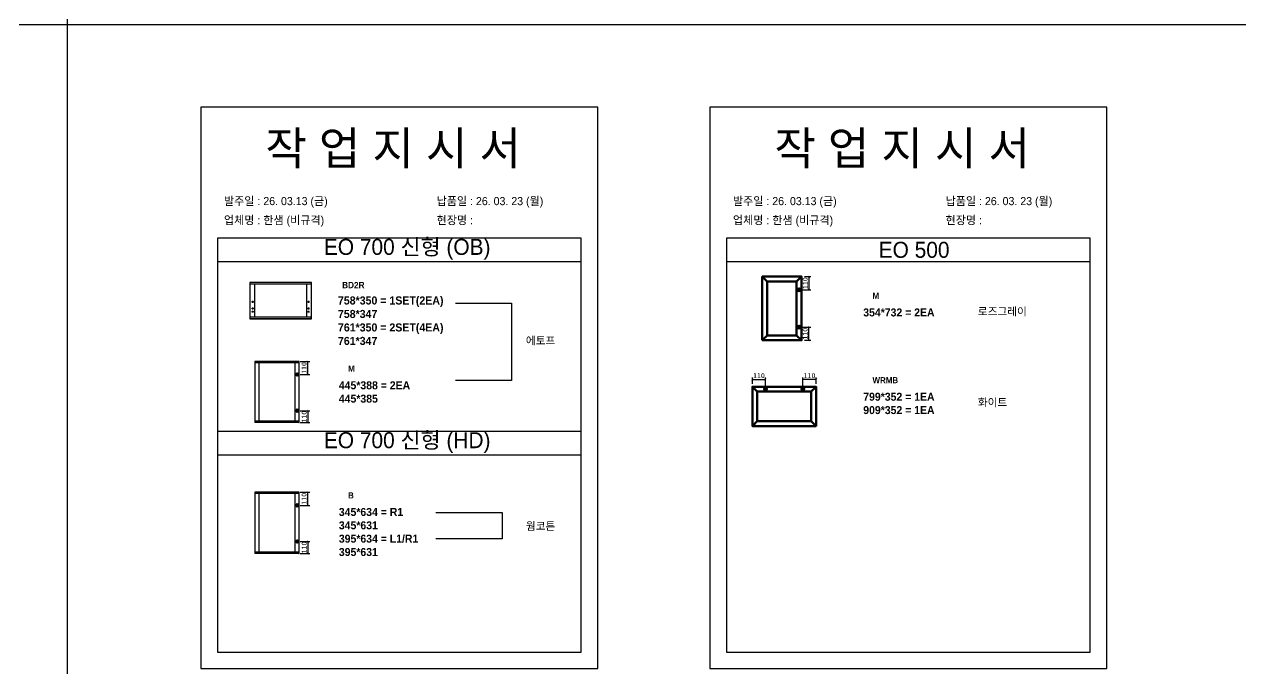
# Model space of a CAD drawing. Header units: millimetres. Extents: x -44117 to 256353, y -2095463 to 65325.
# Drawn here: x 110085 to 116153, y -784928 to -781714 of the extents above; entities that cross this region are included whole.
import ezdxf

# ---------------------------------------------------------------- set-up
doc = ezdxf.new("R2010")
doc.units = ezdxf.units.MM
doc.header["$LTSCALE"] = 10
doc.layers.add('Layer1', color=7, linetype='Continuous', lineweight=70)
doc.styles.add('MtX_Gulim', font='')
doc.styles.get('MtX_Gulim').set_extended_font_data('Gulim', bold=True)
doc.dimstyles.new('ISO-25', dxfattribs={"dimtxt": 2.5, "dimasz": 2.5, "dimexe": 1, "dimexo": 1, "dimtad": 1, "dimtxsty": 'Standard', "dimblk": 'ARCHTICK', "dimcen": 2.5, "dimadec": 0, "dimazin": 0, "dimtfac": 1, "dimtmove": 0, "dimatfit": 3, "dimfxl": 0, "dimarcsym": 0})

# ---------------------------------------------------------------- blocks, each defined once
blk = doc.blocks.new('_ArchTick')
at = {"color": 0, "linetype": 'ByBlock', "const_width": 0.15}
blk.add_lwpolyline([(-0.5, -0.5), (0.5, 0.5)], dxfattribs=at)
blk = doc.blocks.new('*D5113')
at = {"color": 0, "lineweight": -2}
for p, q in [((111460.6, -783395.3), (111508.8, -783395.3)), ((111498.8, -783460.9), (111498.8, -783395.3)), ((111460.6, -783460.9), (111508.8, -783460.9))]:
    blk.add_line(p, q, dxfattribs=at)
at = {"layer": 'Defpoints', "color": 0}
for p in [(111445.6, -783395.3), (111498.8, -783395.3), (111445.6, -783460.9)]:
    blk.add_point(p, dxfattribs=at)
at = {"color": 0, "lineweight": -2, "xscale": 10, "yscale": 10, "zscale": 10}
for p, rotation in [((111498.8, -783395.3), 90), ((111498.8, -783460.9), 270)]:
    blk.add_blockref('_ArchTick', p, dxfattribs=dict(at, rotation=rotation))
at = {"color": 0, "insert": (111480.1, -783428.1), "char_height": 25, "attachment_point": 5, "rotation": 90}
blk.add_mtext('110', dxfattribs=at)
blk = doc.blocks.new('*D5114')
at = {"color": 0, "lineweight": -2}
for p, q in [((111460.6, -783641.1), (111509.7, -783641.1)), ((111499.7, -783641.1), (111499.7, -783700.7)), ((111460.6, -783700.7), (111509.7, -783700.7))]:
    blk.add_line(p, q, dxfattribs=at)
at = {"layer": 'Defpoints', "color": 0}
for p in [(111445.6, -783641.1), (111445.6, -783700.7), (111499.7, -783700.7)]:
    blk.add_point(p, dxfattribs=at)
at = {"color": 0, "lineweight": -2, "xscale": 10, "yscale": 10, "zscale": 10}
for p, rotation in [((111499.7, -783641.1), 90), ((111499.7, -783700.7), 270)]:
    blk.add_blockref('_ArchTick', p, dxfattribs=dict(at, rotation=rotation))
at = {"color": 0, "insert": (111480.9, -783670.9), "char_height": 25, "attachment_point": 5, "rotation": 90}
blk.add_mtext('110', dxfattribs=at)
blk = doc.blocks.new('*D5115')
at = {"color": 0, "lineweight": -2}
for p, q in [((113977.6, -782972.2), (114009.2, -782972.2)), ((113999.2, -782972.2), (113999.2, -783037.9)), ((113965, -783037.9), (114009.2, -783037.9))]:
    blk.add_line(p, q, dxfattribs=at)
at = {"layer": 'Defpoints', "color": 0}
for p in [(113962.6, -782972.2), (113950, -783037.9), (113999.2, -783037.9)]:
    blk.add_point(p, dxfattribs=at)
at = {"color": 0, "lineweight": -2, "xscale": 10, "yscale": 10, "zscale": 10}
for p, rotation in [((113999.2, -782972.2), 90), ((113999.2, -783037.9), 270)]:
    blk.add_blockref('_ArchTick', p, dxfattribs=dict(at, rotation=rotation))
at = {"color": 0, "insert": (113980.5, -783005), "char_height": 25, "attachment_point": 5, "rotation": 90}
blk.add_mtext('110', dxfattribs=at)
blk = doc.blocks.new('*D5116')
at = {"color": 0, "lineweight": -2}
for p, q in [((113965, -783224.4), (114009.2, -783224.4)), ((113999.2, -783290.1), (113999.2, -783224.4)), ((113977.6, -783290.1), (114009.2, -783290.1))]:
    blk.add_line(p, q, dxfattribs=at)
at = {"layer": 'Defpoints', "color": 0}
for p in [(113950, -783224.4), (113999.2, -783224.4), (113962.6, -783290.1)]:
    blk.add_point(p, dxfattribs=at)
at = {"color": 0, "lineweight": -2, "xscale": 10, "yscale": 10, "zscale": 10}
for p, rotation in [((113999.2, -783224.4), 90), ((113999.2, -783290.1), 270)]:
    blk.add_blockref('_ArchTick', p, dxfattribs=dict(at, rotation=rotation))
at = {"color": 0, "insert": (113980.5, -783257.3), "char_height": 25, "attachment_point": 5, "rotation": 90}
blk.add_mtext('110', dxfattribs=at)
blk = doc.blocks.new('*D5117')
at = {"color": 0, "lineweight": -2}
for p, q in [((111460.6, -784047.5), (111508.8, -784047.5)), ((111498.8, -784113.2), (111498.8, -784047.5)), ((111460.6, -784113.2), (111508.8, -784113.2))]:
    blk.add_line(p, q, dxfattribs=at)
at = {"layer": 'Defpoints', "color": 0}
for p in [(111445.6, -784047.5), (111498.8, -784047.5), (111445.6, -784113.2)]:
    blk.add_point(p, dxfattribs=at)
at = {"color": 0, "lineweight": -2, "xscale": 10, "yscale": 10, "zscale": 10}
for p, rotation in [((111498.8, -784047.5), 90), ((111498.8, -784113.2), 270)]:
    blk.add_blockref('_ArchTick', p, dxfattribs=dict(at, rotation=rotation))
at = {"color": 0, "insert": (111480.1, -784080.4), "char_height": 25, "attachment_point": 5, "rotation": 90}
blk.add_mtext('110', dxfattribs=at)
blk = doc.blocks.new('*D5118')
at = {"color": 0, "lineweight": -2}
for p, q in [((111460.6, -784293.3), (111509.7, -784293.3)), ((111499.7, -784293.3), (111499.7, -784353)), ((111460.6, -784353), (111509.7, -784353))]:
    blk.add_line(p, q, dxfattribs=at)
at = {"layer": 'Defpoints', "color": 0}
for p in [(111445.6, -784293.3), (111445.6, -784353), (111499.7, -784353)]:
    blk.add_point(p, dxfattribs=at)
at = {"color": 0, "lineweight": -2, "xscale": 10, "yscale": 10, "zscale": 10}
for p, rotation in [((111499.7, -784293.3), 90), ((111499.7, -784353), 270)]:
    blk.add_blockref('_ArchTick', p, dxfattribs=dict(at, rotation=rotation))
at = {"color": 0, "insert": (111480.9, -784323.2), "char_height": 25, "attachment_point": 5, "rotation": 90}
blk.add_mtext('110', dxfattribs=at)
blk = doc.blocks.new('*D5119')
at = {"color": 0, "lineweight": -2}
for p, q in [((113717.2, -783506.6), (113717.2, -783475)), ((113717.2, -783485), (113782.9, -783485)), ((113782.9, -783519.1), (113782.9, -783475))]:
    blk.add_line(p, q, dxfattribs=at)
at = {"layer": 'Defpoints', "color": 0}
for p in [(113782.9, -783485), (113717.2, -783521.6), (113782.9, -783534.1)]:
    blk.add_point(p, dxfattribs=at)
at = {"color": 0, "lineweight": -2, "xscale": 10, "yscale": 10, "zscale": 10, "rotation": 180}
blk.add_blockref('_ArchTick', (113717.2, -783485), dxfattribs=at)
at = {"color": 0, "lineweight": -2, "xscale": 10, "yscale": 10, "zscale": 10}
blk.add_blockref('_ArchTick', (113782.9, -783485), dxfattribs=at)
at = {"color": 0, "insert": (113750, -783466.2), "char_height": 25, "attachment_point": 5}
blk.add_mtext('110', dxfattribs=at)
blk = doc.blocks.new('*D5120')
at = {"color": 0, "lineweight": -2}
for p, q in [((113969.4, -783519.1), (113969.4, -783475)), ((114035.1, -783485), (113969.4, -783485)), ((114035.1, -783506.6), (114035.1, -783475))]:
    blk.add_line(p, q, dxfattribs=at)
at = {"layer": 'Defpoints', "color": 0}
for p in [(113969.4, -783485), (113969.4, -783534.1), (114035.1, -783521.6)]:
    blk.add_point(p, dxfattribs=at)
at = {"color": 0, "lineweight": -2, "xscale": 10, "yscale": 10, "zscale": 10, "rotation": 180}
blk.add_blockref('_ArchTick', (113969.4, -783485), dxfattribs=at)
at = {"color": 0, "lineweight": -2, "xscale": 10, "yscale": 10, "zscale": 10}
blk.add_blockref('_ArchTick', (114035.1, -783485), dxfattribs=at)
at = {"color": 0, "insert": (114002.3, -783466.2), "char_height": 25, "attachment_point": 5}
blk.add_mtext('110', dxfattribs=at)

msp = doc.modelspace()

# ---------------------------------------------------------------- linework, layer by layer
at = {"color": 1}
msp.add_line((104015.69829, -781714.372), (196284.84516, -781714.372), dxfattribs=at)
msp.add_line((104015.69829, -781714.372), (196284.84516, -781714.372), dxfattribs=at)
for p, q in [((112863.61712, -782781.16453), (111048.11673, -782781.16453)), ((115403.12306, -782781.16453), (113587.62267, -782781.16453)), ((112863.61712, -782899.05417), (111048.11673, -782899.05417)), ((115403.12306, -782899.05417), (113587.62267, -782899.05417)), ((111208.98014, -783002.12998), (111208.98014, -783183.00191)), ((111517.34347, -783002.59641), (111208.98014, -783002.59641)), ((111517.08434, -783001.87085), (111209.23927, -783001.87085)), ((111210.27578, -783001.87085), (111210.27578, -783009.64472)), ((111516.04782, -783001.87085), (111516.04782, -783009.64472)), ((111517.34347, -783183.00191), (111517.34347, -783002.12998)), ((111517.34347, -783009.64472), (111208.98014, -783009.64472)), ((111232.30173, -783009.64472), (111232.30173, -783175.48718)), ((111494.02187, -783175.48718), (111494.02187, -783009.64472)), ((111228.02611, -783098.26678), (111219.47486, -783098.26678)), ((111223.75048, -783093.99115), (111223.75048, -783102.54241)), ((111223.75048, -783127.15965), (111223.75048, -783135.7109)), ((111498.2975, -783098.26678), (111506.84875, -783098.26678)), ((111502.57312, -783093.99115), (111502.57312, -783102.54241)), ((111502.57312, -783127.15965), (111502.57312, -783135.7109)), ((111517.34347, -783175.48718), (111208.98014, -783175.48718)), ((111517.34347, -783182.53548), (111208.98014, -783182.53548)), ((111209.23927, -783183.26104), (111517.08434, -783183.26104)), ((111210.27578, -783175.48718), (111210.27578, -783183.26104)), ((111228.02611, -783131.43527), (111219.47486, -783131.43527)), ((111228.02611, -783148.01952), (111219.47486, -783148.01952)), ((111223.75048, -783143.74389), (111223.75048, -783152.29515)), ((111498.2975, -783131.43527), (111506.84875, -783131.43527)), ((111498.2975, -783148.01952), (111506.84875, -783148.01952)), ((111502.57312, -783143.74389), (111502.57312, -783152.29515)), ((111516.04782, -783183.26104), (111516.04782, -783175.48718)), ((111235.21582, -783395.48644), (111235.21582, -783700.50477)), ((111455.13421, -783395.88143), (111235.21582, -783395.88143)), ((111455.13421, -783401.85013), (111235.21582, -783401.85013)), ((111454.91477, -783395.267), (111235.43526, -783395.267)), ((111254.74577, -783401.41126), (111254.74577, -783694.14109)), ((111435.38482, -783694.14109), (111435.38482, -783401.85013)), ((111454.03702, -783401.85013), (111454.03702, -783395.267)), ((111455.13421, -783700.50477), (111455.13421, -783395.48644)), ((111455.13421, -783694.14109), (111235.21582, -783694.14109)), ((111455.13421, -783700.10979), (111235.21582, -783700.10979)), ((111454.91477, -783700.72422), (111235.43526, -783700.72422)), ((111236.31301, -783700.72422), (111236.31301, -783694.14109)), ((111454.03702, -783694.14109), (111454.03702, -783700.72422)), ((112863.61712, -783745.2211), (111048.11673, -783745.2211)), ((112863.61712, -783863.11073), (111048.11673, -783863.11073)), ((111235.21582, -784047.76301), (111235.21582, -784352.78134)), ((111455.13421, -784048.158), (111235.21582, -784048.158)), ((111455.13421, -784054.1267), (111235.21582, -784054.1267)), ((111454.91477, -784047.54357), (111235.43526, -784047.54357)), ((111254.74577, -784053.68783), (111254.74577, -784346.41766)), ((111435.38482, -784346.41766), (111435.38482, -784054.1267)), ((111454.03702, -784054.1267), (111454.03702, -784047.54357)), ((111455.13421, -784352.78134), (111455.13421, -784047.76301)), ((111455.13421, -784346.41766), (111235.21582, -784346.41766)), ((111455.13421, -784352.38636), (111235.21582, -784352.38636)), ((111454.91477, -784353.00079), (111235.43526, -784353.00079)), ((111236.31301, -784353.00079), (111236.31301, -784346.41766)), ((111454.03702, -784346.41766), (111454.03702, -784353.00079))]:
    msp.add_line(p, q)
for p in [(110300.49669, 21924.9366), (110300.49669, 14161.07811), (110300.49669, 18584.38997), (110300.49669, 10820.53148), (110300.49669, 18627.87121), (110300.49669, 10864.01272), (110300.49669, 15287.32457), (110300.49669, 7523.46608), (110300.49669, 3746.75115), (110300.49669, 21924.9366), (110300.49669, 14161.07811), (110300.49669, 18584.38997), (110300.49669, 10820.53148), (110300.49669, 18627.87121), (110300.49669, 10864.01272), (110300.49669, 15287.32457), (110300.49669, 7523.46608), (110300.49669, 3746.75115), (110300.49669, 21924.9366), (110300.49669, 14161.07811), (110300.49669, 18584.38997), (110300.49669, 10820.53148), (110300.49669, 18627.87121), (110300.49669, 10864.01272), (110300.49669, 15287.32457), (110300.49669, 7523.46608), (110300.49669, 3746.75115), (110300.49669, 21924.9366), (110300.49669, 14161.07811), (110300.49669, 18584.38997), (110300.49669, 10820.53148), (110300.49669, 18627.87121), (110300.49669, 10864.01272), (110300.49669, 15287.32457), (110300.49669, 7523.46608), (110300.49669, 3746.75115), (110300.49669, 21924.9366), (110300.49669, 14161.07811), (110300.49669, 18584.38997), (110300.49669, 10820.53148), (110300.49669, 18627.87121), (110300.49669, 10864.01272), (110300.49669, 15287.32457), (110300.49669, 7523.46608), (110300.49669, 3746.75115), (110300.49669, 21924.9366), (110300.49669, 14161.07811), (110300.49669, 18584.38997), (110300.49669, 10820.53148), (110300.49669, 18627.87121), (110300.49669, 10864.01272), (110300.49669, 15287.32457), (110300.49669, 7523.46608), (110300.49669, 3746.75115), (110300.49669, 21924.9366), (110300.49669, 14161.07811), (110300.49669, 18584.38997), (110300.49669, 10820.53148), (110300.49669, 18627.87121), (110300.49669, 10864.01272), (110300.49669, 15287.32457), (110300.49669, 7523.46608), (110300.49669, 3746.75115), (110300.49669, 21924.9366), (110300.49669, 14161.07811), (110300.49669, 18584.38997), (110300.49669, 10820.53148), (110300.49669, 18627.87121), (110300.49669, 10864.01272), (110300.49669, 15287.32457), (110300.49669, 7523.46608), (110300.49669, 3746.75115), (110300.49669, 21924.9366), (110300.49669, 14161.07811), (110300.49669, 18584.38997), (110300.49669, 10820.53148), (110300.49669, 18627.87121), (110300.49669, 10864.01272), (110300.49669, 15287.32457), (110300.49669, 7523.46608), (110300.49669, 3746.75115), (110300.49669, 21924.9366), (110300.49669, 14161.07811), (110300.49669, 18584.38997), (110300.49669, 10820.53148), (110300.49669, 18627.87121), (110300.49669, 10864.01272), (110300.49669, 15287.32457), (110300.49669, 7523.46608), (110300.49669, 3746.75115), (110300.49669, 12702.87182), (110300.49669, 4939.01333), (110300.49669, 9362.32519), (110300.49669, 1598.4667), (110300.49669, 9405.80642), (110300.49669, 1641.94794), (110300.49669, 6065.25979), (110300.49669, -1698.5987), (110300.49669, -5475.31363), (110300.49669, 12702.87182), (110300.49669, 4939.01333), (110300.49669, 9362.32519), (110300.49669, 1598.4667), (110300.49669, 9405.80642), (110300.49669, 1641.94794), (110300.49669, 6065.25979), (110300.49669, -1698.5987), (110300.49669, -5475.31363), (110300.49669, 12702.87182), (110300.49669, 4939.01333), (110300.49669, 9362.32519), (110300.49669, 1598.4667), (110300.49669, 9405.80642), (110300.49669, 1641.94794), (110300.49669, 6065.25979), (110300.49669, -1698.5987), (110300.49669, -5475.31363), (110300.49669, 12702.87182), (110300.49669, 4939.01333), (110300.49669, 9362.32519), (110300.49669, 1598.4667), (110300.49669, 9405.80642), (110300.49669, 1641.94794), (110300.49669, 6065.25979), (110300.49669, -1698.5987), (110300.49669, -5475.31363), (110300.49669, 12702.87182), (110300.49669, 4939.01333), (110300.49669, 9362.32519), (110300.49669, 1598.4667), (110300.49669, 9405.80642), (110300.49669, 1641.94794), (110300.49669, 6065.25979), (110300.49669, -1698.5987), (110300.49669, -5475.31363)]:
    msp.add_xline(p, (0, 1), dxfattribs=at)
for points in [[(110965.59398, -784927.73471), (112946.13986, -784927.73471), (112946.13986, -782126.67697), (110965.59398, -782126.67697)], [(113505.09992, -784927.73471), (115485.6458, -784927.73471), (115485.6458, -782126.67697), (113505.09992, -782126.67697)]]:
    msp.add_lwpolyline(points, close=True)
for points in [[(111048.11673, -782781.16453), (111048.11673, -784845.21197), (112863.61712, -784845.21197), (112863.61712, -782781.16453)], [(113587.62267, -782781.16453), (113587.62267, -784845.21197), (115403.12306, -784845.21197), (115403.12306, -782781.16453)], [(112235.41321, -783105.69473), (112515.13515, -783105.69473), (112515.13515, -783491.41657), (112235.41321, -783491.41657)], [(112137.11746, -784148.35123), (112469.4093, -784148.35123), (112469.4093, -784279.62702), (112137.11746, -784279.62702)]]:
    msp.add_lwpolyline(points)
for centre in [(111223.75048, -783098.26678), (111502.57312, -783098.26678), (111223.75048, -783131.43527), (111223.75048, -783148.01952), (111502.57312, -783131.43527), (111502.57312, -783148.01952)]:
    msp.add_circle(centre, 2.59129)
for centre, radius, start, end in [((111209.23927, -783002.12998), 0.25913, 90, 180), ((111517.08434, -783002.12998), 0.25913, 0, 90), ((111209.23927, -783183.00191), 0.25913, 180, 270), ((111517.08434, -783183.00191), 0.25913, 270, 0), ((111454.91477, -783395.48644), 0.21944, 0, 90), ((111235.43526, -783700.50478), 0.21944, 180, 270), ((111454.91477, -783700.50478), 0.21944, 270, 0), ((111454.91477, -784047.76301), 0.21944, 0, 90), ((111235.43526, -784352.78135), 0.21944, 180, 270), ((111454.91477, -784352.78135), 0.21944, 270, 0)]:
    msp.add_arc(centre, radius, start, end)
at = {"layer": 'Layer1'}
for p, q in [((113790.72852, -782996.7238), (113766.17848, -782972.17375)), ((113938.02882, -782996.7238), (113962.57886, -782972.17375)), ((113950.04092, -783027.71784), (113950.04092, -783048.12685)), ((113950.04092, -783234.60116), (113950.04092, -783214.19215)), ((113766.17848, -783290.14525), (113790.72852, -783265.5952)), ((113962.57886, -783290.14525), (113938.02882, -783265.5952)), ((113938.02882, -783265.5952), (113962.57886, -783290.14525)), ((111445.64341, -783452.85717), (111445.64341, -783469.03242)), ((113741.70724, -783546.15191), (113717.15719, -783521.60186)), ((113772.70128, -783534.1398), (113793.11029, -783534.1398)), ((113979.5846, -783534.1398), (113959.17559, -783534.1398)), ((114035.12869, -783521.60186), (114010.57864, -783546.15191)), ((114010.57864, -783546.15191), (114035.12869, -783521.60186)), ((111445.64341, -783649.14017), (111445.64341, -783632.96492)), ((113741.70724, -783693.4522), (113717.15719, -783718.00225)), ((114035.12869, -783718.00225), (114010.57864, -783693.4522)), ((111445.64341, -784105.13374), (111445.64341, -784121.30899)), ((111445.64341, -784301.41674), (111445.64341, -784285.24149))]:
    msp.add_line(p, q, dxfattribs=at)
for points in [[(113766.17848, -783290.14525), (113962.57886, -783290.14525), (113962.57886, -782972.17375), (113766.17848, -782972.17375)], [(113790.72852, -783265.5952), (113938.02882, -783265.5952), (113938.02882, -782996.7238), (113790.72852, -782996.7238)], [(113960.24543, -783037.92235), (113939.83642, -783037.92235)], [(113960.24543, -783224.39665), (113939.83642, -783224.39665)], [(111453.73103, -783460.9448), (111437.55579, -783460.9448)], [(114035.12869, -783718.00225), (114035.12869, -783521.60186), (113717.15719, -783521.60186), (113717.15719, -783718.00225)], [(114010.57864, -783693.4522), (114010.57864, -783546.15191), (113741.70724, -783546.15191), (113741.70724, -783693.4522)], [(113782.90579, -783523.9353), (113782.90579, -783544.34431)], [(113969.38009, -783523.9353), (113969.38009, -783544.34431)], [(111453.73103, -783641.05255), (111437.55579, -783641.05255)], [(111453.73103, -784113.22137), (111437.55579, -784113.22137)], [(111453.73103, -784293.32912), (111437.55579, -784293.32912)]]:
    msp.add_lwpolyline(points, close=True, dxfattribs=at)
for centre, radius in [((113950.04092, -783037.92235), 6.803), ((113950.04092, -783224.39665), 6.803), ((111445.64341, -783460.9448), 5.39175), ((113782.90579, -783534.1398), 6.803), ((113969.38009, -783534.1398), 6.803), ((111445.64341, -783641.05255), 5.39175), ((111445.64341, -784113.22137), 5.39175), ((111445.64341, -784293.32912), 5.39175)]:
    msp.add_circle(centre, radius, dxfattribs=at)

# ---------------------------------------------------------------- texts
at = {"linetype": 'Continuous', "style": 'MtX_Gulim'}
for s, height, p in [('BD2R', 31.421769, (111670.15877, -783030.36211)), ('M', 30.31593, (114316.51333, -783083.68391)), ('M', 30.31593, (111700.12511, -783447.1481)), ('WRMB', 30.315933, (114316.51333, -783504.17667)), ('B', 30.31593, (111700.12511, -784078.91283))]:
    msp.add_text(s, height=height, dxfattribs=at).set_placement(p)
at = {"attachment_point": 1}
for s, width, gutter_width, heights, insert, char_height in [('{\\fGulim|b0|i0|c129|p50;작 업 지 시 서}', 3898.9872873, 14.7362, [-183.72574], (111287.2047, -782249.47377), 165.0454901), ('{\\fGulim|b0|i0|c129|p50;작 업 지 시 서}', 3898.9872873, 14.7362, [-183.72574], (113826.71063, -782249.47377), 165.0454901), ('\\pt11;{\\fGulim|b0|i0|c129|p50;발주일 : 26. 03.13 (금)}', 3898.9872873, 14.7362, [40.67678], (111080.65102, -782575.69847), 40.4361451), ('{\\fGulim|b0|i0|c129|p50;납품일 : 26. 03. 23 (월)}', 3898.9872873, 14.7362, [41.36774], (112141.63179, -782575.69847), 40.4361451), ('\\pt11;{\\fGulim|b0|i0|c129|p50;발주일 : 26. 03.13 (금)}', 3898.9872873, 14.7362, [40.67678], (113620.15696, -782575.69847), 40.4361451), ('{\\fGulim|b0|i0|c129|p50;납품일 : 26. 03. 23 (월)}', 3898.9872873, 14.7362, [41.36774], (114681.13773, -782575.69847), 40.4361451), ('{\\fGulim|b0|i0|c129|p50;업체명 : 한샘 (비규격)}', 3898.9872873, 14.7362, [42.57324], (111080.65102, -782670.78374), 40.4361451), ('{\\fGulim|b0|i0|c129|p50;현장명 :  }', 3898.9872873, 14.7362, [45.12049], (112141.63179, -782670.78374), 40.4361451), ('{\\fGulim|b0|i0|c129|p50;업체명 : 한샘 (비규격)}', 3898.9872873, 14.7362, [42.57324], (113620.15696, -782670.78374), 40.4361451), ('{\\fGulim|b0|i0|c129|p50;현장명 :  }', 3898.9872873, 14.7362, [45.12049], (114681.13773, -782670.78374), 40.4361451), ('{\\fGulim|b0|i0|c129|p50;EO 700 신형 (OB)}', 1882.7812357, 7.11596, [-100.28675], (111579.03979, -782784.41242), 79.6987856), ('{\\fGulim|b0|i0|c129|p50;EO 500}', 1882.7812357, 7.11596, [-81.71513], (114347.25337, -782799.01203), 79.6987856), ('{\\f굴림|b1|i0|c129|p50;758*350 = 1SET(2EA)\\P\\C1;758*347\\P\\C256;761*350 = 2SET(4EA)\\P\\C1;761*347}', 12198.822037, 156.88766, [-252.46106], (111649.33561, -783071.32058), 40.342541), ('{\\f굴림|b1|i0|c129|p50;로즈그레이}', 11769.5052121, 151.36626, [-43.29899], (114842.19591, -783127.0782), 38.9227538), ('{\\f굴림|b1|i0|c129|p50;354*732 = 2EA}', 12072.7918459, 155.2668, [-41.14042], (114270.31611, -783131.16451), 39.9257485), ('{\\f굴림|b1|i0|c129|p50;에토프}', 11769.5052121, 151.36626, [-43.29899], (112587.27124, -783272.47324), 38.9227538), ('{\\f굴림|b1|i0|c129|p50;445*388 = 2EA\\P\\C1;445*385}', 12072.7918459, 155.2668, [-107.63052], (111653.92789, -783494.6287), 39.9257485), ('{\\f굴림|b1|i0|c129|p50;799*352 = 1EA\\P909*352 = 1EA}', 12072.7918459, 155.2668, [-107.78896], (114270.31611, -783551.65727), 39.9257485), ('{\\f굴림|b1|i0|c129|p50;화이트}', 11769.5052121, 151.36626, [-43.2475], (114842.19591, -783580.3899), 38.9227538), ('{\\fGulim|b0|i0|c129|p50;EO 700 신형 (HD)}', 1882.7812357, 7.11596, [-100.28675], (111579.03979, -783748.46899), 79.6987856), ('{\\f굴림|b1|i0|c129|p50;345*634 = R1\\P\\C1;345*631\\P\\C256;395*634 = L1/R1\\P\\C1;395*631}', 12072.7918459, 155.2668, [-244.57162], (111653.92789, -784126.39343), 39.9257485), ('{\\f굴림|b1|i0|c129|p50;웜코튼}', 11769.5052121, 151.36626, [-42.01186], (112587.27124, -784197.5573), 38.9227538)]:
    msp.add_mtext_dynamic_manual_height_columns(s, width=width, gutter_width=gutter_width, heights=heights, dxfattribs=dict(at, insert=insert, char_height=char_height))

# ---------------------------------------------------------------- dimensions: what is measured, and where the dimension line sits
for base, p1, p2, angle, picture, middle in [((113999.22117, -783037.92235), (113962.57886, -782972.17375), (113950.04092, -783037.92235), 90, '*D5115', (113980.47117, -783005.04805)), ((113999.22117, -783224.39665), (113962.57886, -783290.14525), (113950.04092, -783224.39665), 270, '*D5116', (113980.47117, -783257.27095)), ((111498.82853, -783395.267), (111445.64341, -783460.9448), (111445.64341, -783395.267), 90, '*D5113', (111480.07853, -783428.1059)), ((113782.90579, -783484.95955), (113717.15719, -783521.60186), (113782.90579, -783534.1398), 180, '*D5119', (113750.03149, -783466.20955)), ((111499.67918, -783700.72422), (111445.64341, -783641.05255), (111445.64341, -783700.72422), 90, '*D5114', (111480.92918, -783670.88838)), ((111498.82853, -784047.54357), (111445.64341, -784113.22137), (111445.64341, -784047.54357), 90, '*D5117', (111480.07853, -784080.38247)), ((111499.67918, -784353.00079), (111445.64341, -784293.32912), (111445.64341, -784353.00079), 90, '*D5118', (111480.92918, -784323.16495))]:
    dim = msp.add_linear_dim(base=base, p1=p1, p2=p2, angle=angle, text='110', dimstyle='ISO-25', override={"dimscale": 10, "dimasz": 1, "dimexo": 1.5, "dimtxsty": 'Standard'})
    dim.commit()
    dim.dimension.update_dxf_attribs({"geometry": picture, "text_midpoint": middle})
dim = msp.add_linear_dim(base=(113969.38009, -783484.95955), p1=(114035.12869, -783521.60186), p2=(113969.38009, -783534.1398), text='110', dimstyle='ISO-25', override={"dimscale": 10, "dimasz": 1, "dimexo": 1.5, "dimtxsty": 'Standard'})
dim.commit()
dim.dimension.update_dxf_attribs({"geometry": '*D5120', "text_midpoint": (114002.25439, -783466.20955)})

doc.saveas('drawing.dxf')
